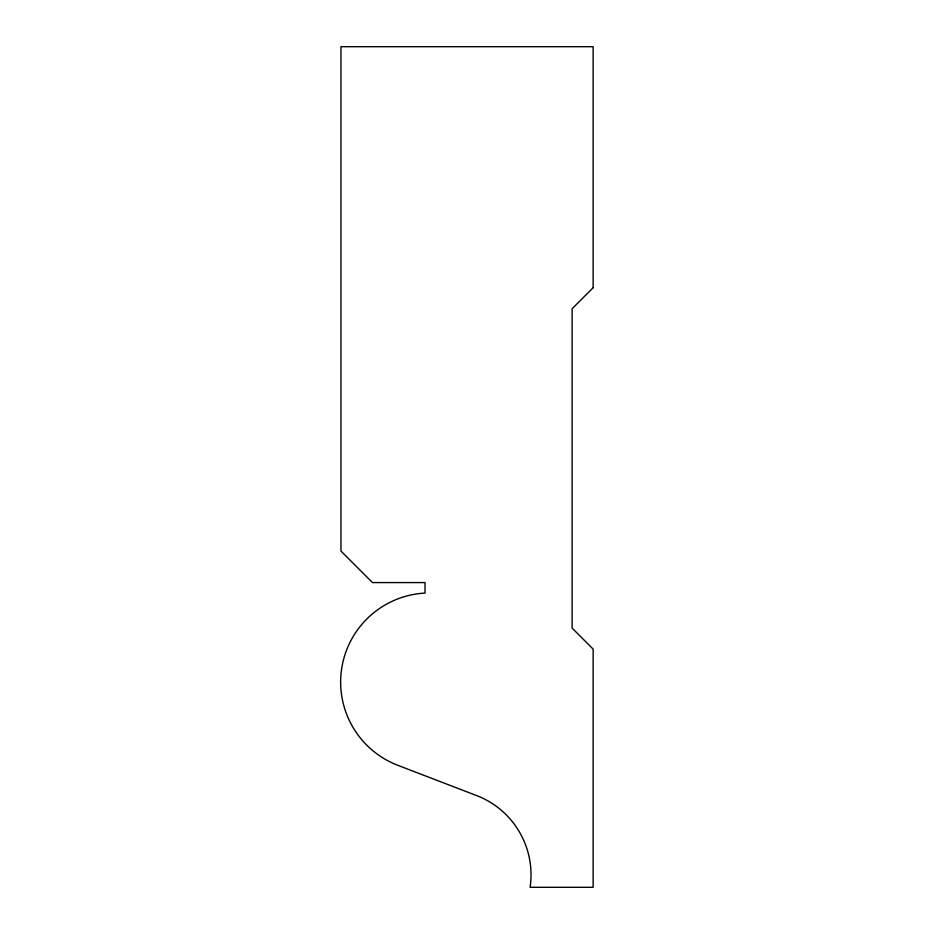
<?xml version="1.0" encoding="UTF-8"?>
<svg xmlns="http://www.w3.org/2000/svg" width="934" height="934" viewBox="0 0 934 934"><rect width="100%" height="100%" fill="white"/><g stroke="black" fill="none" stroke-linecap="round" stroke-linejoin="round"><path stroke-width="1.4" d="M593.137 287.719L572.122 308.734L572.122 628.092L593.137 649.107L593.137 887.3L530.092 887.3A84.877 84.877 0 0 0 476.562 795.546L397.837 765.32A89.139 89.139 0 0 1 425.017 593.09L425.017 582.582L372.479 582.582L340.957 551.06L340.957 46.7L593.137 46.7L593.137 287.719"/></g></svg>
